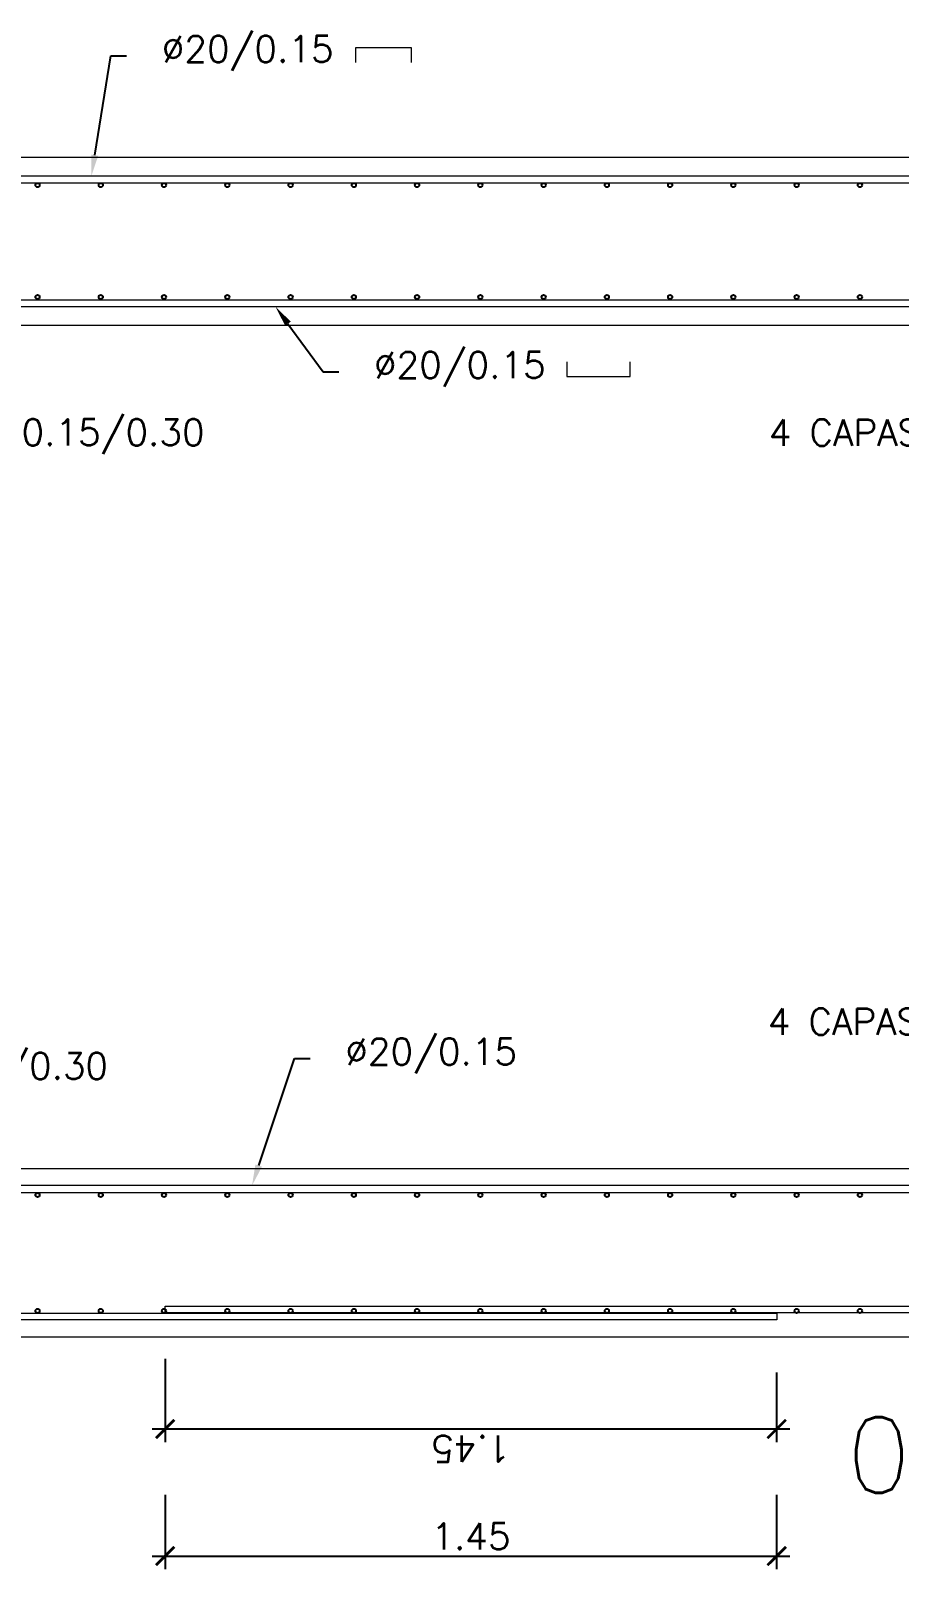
# Model space of a CAD drawing. Header units: metres. Extents: x 1291 to 1536, y 1774 to 1932.
# Drawn here: x 1350.573 to 1352.632, y 1789.643 to 1793.294 of the extents above; entities that cross this region are included whole.
import ezdxf
from ezdxf import colors
from ezdxf.entities.mleader import LeaderData, LeaderLine
from ezdxf.math import Vec2, Vec3

# ---------------------------------------------------------------- set-up
doc = ezdxf.new("R2010")
doc.units = ezdxf.units.M
doc.layers.add('Des', color=4, linetype='Continuous', lineweight=20)
doc.layers.add('Layer1', color=6, linetype='Continuous', lineweight=20)
doc.layers.add('YPSOM_ARMADURAS', color=164, linetype='Continuous')
doc.styles.get("Standard").update_dxf_attribs({"font": 'simplex.shx'})
doc.styles.add('YPSOM-TEXTO', font='romans.shx')
doc.styles.add('YPSOM_25', font='romans.shx', dxfattribs={"height": 0.0625})
doc.dimstyles.get("Standard").update_dxf_attribs({"dimtxt": 0.18, "dimasz": 0.18, "dimexe": 0.18, "dimexo": 0.0625, "dimgap": 0.09, "dimtad": 0, "dimtih": 1, "dimtoh": 1, "dimdec": 4, "dimzin": 0, "dimdsep": 46, "dimtxsty": 'Standard', "dimcen": 0.09, "dimadec": 0, "dimazin": 0, "dimtfac": 1, "dimtdec": 4, "dimtofl": 0, "dimtmove": 0, "dimatfit": 3, "dimfxl": 1, "dimtolj": 1, "dimtzin": 0, "dimarcsym": 0})
doc.dimstyles.new('YPSOM_25', dxfattribs={"dimscale": 0.025, "dimtxt": 2.5, "dimasz": 1.75, "dimexe": 1.25, "dimexo": 5, "dimtad": 1, "dimzin": 1, "dimdsep": 46, "dimtxsty": 'YPSOM-TEXTO', "dimblk": 'ARCHTICK', "dimcen": 0, "dimdle": 1.25, "dimclrd": 1, "dimclre": 9, "dimclrt": 2, "dimadec": 0, "dimazin": 0, "dimtfac": 1, "dimtmove": 0, "dimatfit": 3, "dimfxl": 1, "dimarcsym": 0})

# ---------------------------------------------------------------- blocks, each defined once
blk = doc.blocks.new('*U142')
at = {"layer": 'YPSOM_ARMADURAS'}
blk.add_circle((0, 0), 0.005, dxfattribs=at)
blk = doc.blocks.new('*U143')
at = {"layer": 'Des', "color": 0, "linetype": 'ByBlock', "lineweight": -2, "transparency": 16777216}
for p in [(-4.5431, -2.6312), (-4.6729, -2.7064), (-4.8027, -2.7815), (-4.9325, -2.8567), (-5.0623, -2.9319), (-5.1921, -3.0071), (-5.3219, -3.0823), (-5.4517, -3.1574), (-5.5815, -3.2326), (-5.7113, -3.3078), (-5.8411, -3.383), (-5.9709, -3.4581), (-6.1007, -3.5333), (-6.2305, -3.6085)]:
    blk.add_blockref('*U142', p, dxfattribs=at)
blk = doc.blocks.new('*U138')
at = {"layer": 'YPSOM_ARMADURAS'}
blk.add_circle((0, 0), 0.005, dxfattribs=at)
blk = doc.blocks.new('*U139')
at = {"layer": 'Des', "color": 0, "linetype": 'ByBlock', "lineweight": -2, "transparency": 16777216}
for p in [(-4.5431, -2.6312), (-4.6729, -2.7064), (-4.8027, -2.7815), (-4.9325, -2.8567), (-5.0623, -2.9319), (-5.1921, -3.0071), (-5.3219, -3.0823), (-5.4517, -3.1574), (-5.5815, -3.2326), (-5.7113, -3.3078), (-5.8411, -3.383), (-5.9709, -3.4581), (-6.1007, -3.5333), (-6.2305, -3.6085)]:
    blk.add_blockref('*U138', p, dxfattribs=at)
blk = doc.blocks.new('*U140')
at = {"layer": 'YPSOM_ARMADURAS'}
blk.add_circle((0, 0), 0.005, dxfattribs=at)
blk = doc.blocks.new('*U141')
at = {"layer": 'Des', "color": 0, "linetype": 'ByBlock', "lineweight": -2, "transparency": 16777216}
for p in [(-4.5431, -2.6312), (-4.6729, -2.7064), (-4.8027, -2.7815), (-4.9325, -2.8567), (-5.0623, -2.9319), (-5.1921, -3.0071), (-5.3219, -3.0823), (-5.4517, -3.1574), (-5.5815, -3.2326), (-5.7113, -3.3078), (-5.8411, -3.383), (-5.9709, -3.4581), (-6.1007, -3.5333), (-6.2305, -3.6085)]:
    blk.add_blockref('*U140', p, dxfattribs=at)
blk = doc.blocks.new('*U210')
at = {"layer": 'YPSOM_ARMADURAS'}
blk.add_circle((0, 0), 0.005, dxfattribs=at)
blk = doc.blocks.new('*U211')
at = {"layer": 'Des', "color": 0, "linetype": 'ByBlock', "lineweight": -2, "transparency": 16777216}
for p in [(-4.5431, -2.6312), (-4.6729, -2.7064), (-4.8027, -2.7815), (-4.9325, -2.8567), (-5.0623, -2.9319), (-5.1921, -3.0071), (-5.3219, -3.0823), (-5.4517, -3.1574), (-5.5815, -3.2326), (-5.7113, -3.3078), (-5.8411, -3.383), (-5.9709, -3.4581), (-6.1007, -3.5333), (-6.2305, -3.6085)]:
    blk.add_blockref('*U210', p, dxfattribs=at)
blk = doc.blocks.new('_ArchTick')
at = {"color": 0, "linetype": 'ByBlock', "const_width": 0.15}
blk.add_lwpolyline([(-0.5, -0.5), (0.5, 0.5)], dxfattribs=at)
blk = doc.blocks.new('*D216')
at = {"layer": 'Defpoints', "color": 0, "transparency": 16777216}
for p in [(1350.8918, 1790.2679), (1352.3418, 1790.235), (1352.3418, 1789.9762)]:
    blk.add_point(p, dxfattribs=at)
at = {"layer": 'Des', "color": 9, "lineweight": -2, "transparency": 16777216}
for p, q in [((1350.8918, 1790.1429), (1350.8918, 1789.9449)), ((1352.3418, 1790.11), (1352.3418, 1789.9449))]:
    blk.add_line(p, q, dxfattribs=at)
at = {"layer": 'Des', "color": 1, "lineweight": -2, "transparency": 16777216}
blk.add_line((1350.8606, 1789.9762), (1352.3731, 1789.9762), dxfattribs=at)
at = {"layer": 'Des', "color": 1, "lineweight": -2, "transparency": 16777216, "xscale": 0.04375, "yscale": 0.04375, "zscale": 0.04375, "rotation": 180}
blk.add_blockref('_ArchTick', (1350.8918, 1789.9762), dxfattribs=at)
at = {"layer": 'Des', "color": 1, "lineweight": -2, "transparency": 16777216, "xscale": 0.04375, "yscale": 0.04375, "zscale": 0.04375}
blk.add_blockref('_ArchTick', (1352.3418, 1789.9762), dxfattribs=at)
at = {"layer": 'Des', "color": 2, "transparency": 16777216, "insert": (1351.6168, 1789.9293), "char_height": 0.0625, "attachment_point": 5, "rotation": 180, "style": 'YPSOM-TEXTO'}
blk.add_mtext('1.45', dxfattribs=at)
blk = doc.blocks.new('*U196')
at = {"layer": 'YPSOM_ARMADURAS'}
blk.add_circle((0, 0), 0.005, dxfattribs=at)
blk = doc.blocks.new('*U197')
at = {"layer": 'Des', "color": 0, "linetype": 'ByBlock', "lineweight": -2, "transparency": 16777216}
for p in [(-4.5431, -2.6312), (-4.6729, -2.7064), (-4.8027, -2.7815), (-4.9325, -2.8567), (-5.0623, -2.9319), (-5.1921, -3.0071), (-5.3219, -3.0823), (-5.4517, -3.1574), (-5.5815, -3.2326), (-5.7113, -3.3078), (-5.8411, -3.383), (-5.9709, -3.4581), (-6.1007, -3.5333), (-6.2305, -3.6085)]:
    blk.add_blockref('*U196', p, dxfattribs=at)
blk = doc.blocks.new('*U188')
at = {"layer": 'YPSOM_ARMADURAS'}
blk.add_circle((0, 0), 0.005, dxfattribs=at)
blk = doc.blocks.new('*U189')
at = {"layer": 'Des', "color": 0, "linetype": 'ByBlock', "lineweight": -2, "transparency": 16777216}
for p in [(-4.5431, -2.6312), (-4.6729, -2.7064), (-4.8027, -2.7815), (-4.9325, -2.8567), (-5.0623, -2.9319), (-5.1921, -3.0071), (-5.3219, -3.0823), (-5.4517, -3.1574), (-5.5815, -3.2326), (-5.7113, -3.3078), (-5.8411, -3.383), (-5.9709, -3.4581), (-6.1007, -3.5333), (-6.2305, -3.6085)]:
    blk.add_blockref('*U188', p, dxfattribs=at)
blk = doc.blocks.new('*U194')
at = {"layer": 'YPSOM_ARMADURAS'}
blk.add_circle((0, 0), 0.005, dxfattribs=at)
blk = doc.blocks.new('*U195')
at = {"layer": 'Des', "color": 0, "linetype": 'ByBlock', "lineweight": -2, "transparency": 16777216}
for p in [(-4.5431, -2.6312), (-4.6729, -2.7064), (-4.8027, -2.7815), (-4.9325, -2.8567), (-5.0623, -2.9319), (-5.1921, -3.0071), (-5.3219, -3.0823), (-5.4517, -3.1574), (-5.5815, -3.2326), (-5.7113, -3.3078), (-5.8411, -3.383), (-5.9709, -3.4581), (-6.1007, -3.5333), (-6.2305, -3.6085)]:
    blk.add_blockref('*U194', p, dxfattribs=at)
blk = doc.blocks.new('*U192')
at = {"layer": 'YPSOM_ARMADURAS'}
blk.add_circle((0, 0), 0.005, dxfattribs=at)
blk = doc.blocks.new('*U193')
at = {"layer": 'Des', "color": 0, "linetype": 'ByBlock', "lineweight": -2, "transparency": 16777216}
for p in [(-4.5431, -2.6312), (-4.6729, -2.7064), (-4.8027, -2.7815), (-4.9325, -2.8567), (-5.0623, -2.9319), (-5.1921, -3.0071), (-5.3219, -3.0823), (-5.4517, -3.1574), (-5.5815, -3.2326), (-5.7113, -3.3078), (-5.8411, -3.383), (-5.9709, -3.4581), (-6.1007, -3.5333), (-6.2305, -3.6085)]:
    blk.add_blockref('*U192', p, dxfattribs=at)
blk = doc.blocks.new('*D286')
at = {"layer": 'Defpoints', "color": 0, "transparency": 16777216}
for p in [(1350.8918, 1790.2679), (1352.3418, 1790.235), (1352.3418, 1789.9762)]:
    blk.add_point(p, dxfattribs=at)
at = {"layer": 'Des', "color": 9, "lineweight": -2, "transparency": 16777216}
for p, q in [((1350.8918, 1790.1429), (1350.8918, 1789.9449)), ((1352.3418, 1790.11), (1352.3418, 1789.9449))]:
    blk.add_line(p, q, dxfattribs=at)
at = {"layer": 'Des', "color": 1, "lineweight": -2, "transparency": 16777216}
blk.add_line((1350.8606, 1789.9762), (1352.3731, 1789.9762), dxfattribs=at)
at = {"layer": 'Des', "color": 1, "lineweight": -2, "transparency": 16777216, "xscale": 0.04375, "yscale": 0.04375, "zscale": 0.04375, "rotation": 180}
blk.add_blockref('_ArchTick', (1350.8918, 1789.9762), dxfattribs=at)
at = {"layer": 'Des', "color": 1, "lineweight": -2, "transparency": 16777216, "xscale": 0.04375, "yscale": 0.04375, "zscale": 0.04375}
blk.add_blockref('_ArchTick', (1352.3418, 1789.9762), dxfattribs=at)
at = {"layer": 'Des', "color": 2, "transparency": 16777216, "insert": (1351.6168, 1789.9293), "char_height": 0.0625, "attachment_point": 5, "rotation": 180, "style": 'YPSOM-TEXTO'}
blk.add_mtext('1.45', dxfattribs=at)
blk = doc.blocks.new('*D329')
at = {"color": 0, "lineweight": -2, "transparency": 16777216}
for p, q in [((1353.6468, 1790.3202), (1353.6468, 1789.7346)), ((1354.4968, 1790.2317), (1354.4968, 1789.7346)), ((1353.6468, 1789.9146), (1353.4668, 1789.9146)), ((1354.3168, 1789.9146), (1353.8268, 1789.9146))]:
    blk.add_line(p, q, dxfattribs=at)
at = {"color": 0, "transparency": 16777216}
for points in [[(1353.8268, 1789.9446), (1353.8268, 1789.8846), (1353.6468, 1789.9146)], [(1354.3168, 1789.9446), (1354.3168, 1789.8846), (1354.4968, 1789.9146)]]:
    blk.add_solid(points, dxfattribs=at)
at = {"layer": 'Defpoints', "color": 0, "transparency": 16777216}
for p in [(1353.6468, 1790.3827, 40.4446), (1354.4968, 1790.2942, 40.4446), (1353.6468, 1789.9146)]:
    blk.add_point(p, dxfattribs=at)
at = {"color": 0, "transparency": 16777216, "insert": (1352.9311, 1789.9146), "char_height": 0.18, "attachment_point": 5}
blk.add_mtext('\\A1;0.8500', dxfattribs=at)
blk = doc.blocks.new('*D347')
at = {"layer": 'Defpoints', "color": 0, "transparency": 16777216}
for p in [(1350.8918, 1789.9449, 40.4446), (1352.3418, 1789.9449, 40.4446), (1352.3418, 1789.6747)]:
    blk.add_point(p, dxfattribs=at)
at = {"layer": 'Layer1', "color": 9, "lineweight": -2, "transparency": 16777216}
for p, q in [((1350.8918, 1789.8199), (1350.8918, 1789.6434)), ((1352.3418, 1789.8199), (1352.3418, 1789.6434))]:
    blk.add_line(p, q, dxfattribs=at)
at = {"layer": 'Layer1', "color": 1, "lineweight": -2, "transparency": 16777216}
blk.add_line((1350.8606, 1789.6747), (1352.3731, 1789.6747), dxfattribs=at)
at = {"layer": 'Layer1', "color": 1, "lineweight": -2, "transparency": 16777216, "xscale": 0.04375, "yscale": 0.04375, "zscale": 0.04375, "rotation": 180}
blk.add_blockref('_ArchTick', (1350.8918, 1789.6747), dxfattribs=at)
at = {"layer": 'Layer1', "color": 1, "lineweight": -2, "transparency": 16777216, "xscale": 0.04375, "yscale": 0.04375, "zscale": 0.04375}
blk.add_blockref('_ArchTick', (1352.3418, 1789.6747), dxfattribs=at)
at = {"layer": 'Layer1', "color": 2, "transparency": 16777216, "insert": (1351.6168, 1789.7216), "char_height": 0.0625, "attachment_point": 5, "style": 'YPSOM-TEXTO'}
blk.add_mtext('1.45', dxfattribs=at)

msp = doc.modelspace()

# ---------------------------------------------------------------- linework, layer by layer
at = {"layer": 'Des', "color": 9, "elevation": 76.49915}
for points in [[(1351.34355, 1793.21917), (1351.34355, 1793.25417), (1351.47529, 1793.25417), (1351.47529, 1793.21917)], [(1351.34355, 1793.21917), (1351.34355, 1793.25417), (1351.47529, 1793.25417), (1351.47529, 1793.21917)], [(1351.84463, 1792.50848), (1351.84463, 1792.47348), (1351.99463, 1792.47348), (1351.99463, 1792.50848)], [(1351.84463, 1792.50848), (1351.84463, 1792.47348), (1351.99463, 1792.47348), (1351.99463, 1792.50848)]]:
    msp.add_lwpolyline(points, dxfattribs=at)
at = {"layer": 'Des', "color": 9, "elevation": 40.44465}
for points in [[(1345.01682, 1792.99446), (1362.51682, 1792.99446), (1362.51682, 1790.19446), (1345.01682, 1790.19446)], [(1345.01682, 1792.99446), (1362.51682, 1792.99446), (1362.51682, 1790.19446), (1345.01682, 1790.19446)], [(1353.61682, 1790.59446), (1353.61682, 1792.59446), (1349.61682, 1792.59446), (1349.61682, 1790.59446)], [(1353.61682, 1790.59446), (1353.61682, 1792.59446), (1349.61682, 1792.59446), (1349.61682, 1790.59446)]]:
    msp.add_lwpolyline(points, close=True, dxfattribs=at)
for points in [[(1356.86682, 1792.93346), (1356.86682, 1792.94946), (1345.09182, 1792.94946, 0.4142136), (1345.06182, 1792.91946), (1345.06182, 1792.59946), (1345.07782, 1792.59946), (1345.07782, 1792.91946, -0.4142136), (1345.09182, 1792.93346)], [(1356.86682, 1792.93346), (1356.86682, 1792.94946), (1345.09182, 1792.94946, 0.4142136), (1345.06182, 1792.91946), (1345.06182, 1792.59946), (1345.07782, 1792.59946), (1345.07782, 1792.91946, -0.4142136), (1345.09182, 1792.93346)], [(1362.39802, 1792.90563), (1362.39802, 1792.66946, -0.4142136), (1362.36802, 1792.63946), (1345.14021, 1792.63946, -0.4142136), (1345.11021, 1792.66946), (1345.11021, 1792.89621), (1345.12621, 1792.89621), (1345.12621, 1792.66946, 0.4142136), (1345.14021, 1792.65546), (1362.36802, 1792.65546, 0.4142136), (1362.38202, 1792.66946), (1362.38202, 1792.90563)], [(1362.39802, 1792.90563), (1362.39802, 1792.66946, -0.4142136), (1362.36802, 1792.63946), (1345.14021, 1792.63946, -0.4142136), (1345.11021, 1792.66946), (1345.11021, 1792.89621), (1345.12621, 1792.89621), (1345.12621, 1792.66946, 0.4142136), (1345.14021, 1792.65546), (1362.36802, 1792.65546, 0.4142136), (1362.38202, 1792.66946), (1362.38202, 1792.90563)], [(1352.34182, 1790.251), (1352.34182, 1790.235), (1345.09204, 1790.235, -0.4142136), (1345.06204, 1790.265), (1345.06204, 1792.04446), (1345.07804, 1792.04446), (1345.07804, 1790.265, 0.4142136), (1345.09204, 1790.251)], [(1352.34182, 1790.251), (1352.34182, 1790.235), (1345.09204, 1790.235, -0.4142136), (1345.06204, 1790.265), (1345.06204, 1792.04446), (1345.07804, 1792.04446), (1345.07804, 1790.265, 0.4142136), (1345.09204, 1790.251)], [(1350.89182, 1790.25187), (1350.89182, 1790.26787), (1362.44182, 1790.26787, 0.4142136), (1362.45582, 1790.28187), (1362.45582, 1792.04446), (1362.47182, 1792.04446), (1362.47182, 1790.28187, -0.4142136), (1362.44182, 1790.25187)], [(1350.89182, 1790.25187), (1350.89182, 1790.26787), (1362.44182, 1790.26787, 0.4142136), (1362.45582, 1790.28187), (1362.45582, 1792.04446), (1362.47182, 1792.04446), (1362.47182, 1790.28187, -0.4142136), (1362.44182, 1790.25187)], [(1362.44285, 1790.23419), (1362.44285, 1790.52378, 0.4142136), (1362.41285, 1790.55378), (1345.11544, 1790.55378, 0.4142136), (1345.08544, 1790.52378), (1345.08544, 1790.23498), (1345.10144, 1790.23498), (1345.10144, 1790.52378, -0.4142136), (1345.11544, 1790.53778), (1362.41285, 1790.53778, -0.4142136), (1362.42685, 1790.52378), (1362.42685, 1790.23419)], [(1362.44285, 1790.23419), (1362.44285, 1790.52378, 0.4142136), (1362.41285, 1790.55378), (1345.11544, 1790.55378, 0.4142136), (1345.08544, 1790.52378), (1345.08544, 1790.23498), (1345.10144, 1790.23498), (1345.10144, 1790.52378, -0.4142136), (1345.11544, 1790.53778), (1362.41285, 1790.53778, -0.4142136), (1362.42685, 1790.52378), (1362.42685, 1790.23419)]]:
    msp.add_lwpolyline(points, format="xyb", close=True, dxfattribs=at)

# ---------------------------------------------------------------- block references
at = {"layer": 'Des', "color": 9, "rotation": 149.9219293539946}
for name, p in [('*U141', (1345.33915, 1792.92789, 40.44465)), ('*U195', (1345.33915, 1792.92789, 40.44465)), ('*U211', (1345.33915, 1792.66242, 40.44465)), ('*U193', (1345.33915, 1792.66242, 40.44465)), ('*U143', (1345.33915, 1790.53146, 40.44465)), ('*U197', (1345.33915, 1790.53146, 40.44465)), ('*U139', (1345.33915, 1790.25646, 40.44465)), ('*U189', (1345.33915, 1790.25646, 40.44465))]:
    msp.add_blockref(name, p, dxfattribs=at)

# ---------------------------------------------------------------- dimensions: what is measured, and where the dimension line sits
dim = msp.add_linear_dim(base=(1353.64682, 1789.91462), p1=(1354.49682, 1790.29417, 40.44465), p2=(1353.64682, 1790.38271, 40.44465), dimstyle='Standard')
dim.commit()
dim.dimension.update_dxf_attribs({"geometry": '*D329', "text_midpoint": (1352.93111, 1789.91462)})
at = {"layer": 'Des', "color": 9}
for picture in ['*D216', '*D286']:
    dim = msp.add_linear_dim(base=(1352.34182, 1789.97615, 40.44465), p1=(1350.89182, 1790.26787, 40.44465), p2=(1352.34182, 1790.235, 40.44465), dimstyle='YPSOM_25', dxfattribs=at)
    dim.commit()
    dim.dimension.update_dxf_attribs({"geometry": picture, "text_midpoint": (1351.61682, 1789.92928, 40.44465)})
at = {"layer": 'Layer1'}
dim = msp.add_linear_dim(base=(1352.34182, 1789.67468), p1=(1350.89182, 1789.9449, 40.44465), p2=(1352.34182, 1789.9449, 40.44465), dimstyle='YPSOM_25', dxfattribs=at)
dim.commit()
dim.dimension.update_dxf_attribs({"geometry": '*D347', "text_midpoint": (1351.61682, 1789.72155)})

# ---------------------------------------------------------------- leaders
at = {"layer": 'Des', "color": 9}
ml = msp.add_multileader_mtext('Standard', dxfattribs=at)
ml.set_content('Ø20/0.15', color=2, style='YPSOM-TEXTO')
ml.set_leader_properties(color=1)
ml.build(insert=Vec2(0, 0))
ml.multileader.update_dxf_attribs({"text_left_attachment_type": 2, "text_right_attachment_type": 2, "dogleg_length": 1.5, "arrow_head_size": 0.05, "scale": 0.025})
ctx = ml.context
ctx.base_point, ctx.scale, ctx.char_height, ctx.arrow_head_size, ctx.landing_gap_size, ctx.plane_origin, ctx.plane_x_axis, ctx.plane_y_axis = Vec3(1350.80047, 1793.23464, 40.44465), 0.025, 0.0625, 0.05, 0.05, Vec3(1356.04733, 1792.99161, 40.44465), Vec3(1, 0, 0), Vec3(0, 1, 0)
ctx.left_attachment, ctx.right_attachment, ctx.text_align_type = 2, 2, 2
notes = []
notes.append((ctx, [(0, (1, 1, 0), (1350.76297, 1793.23464, 40.44465), (1, 0, 0), 0.0375, [(0, [(1350.7169, 1792.94946, 40.44465)], 0, [])])]))
ctx.mtext.insert, ctx.mtext.text_direction, ctx.mtext.width, ctx.mtext.alignment, ctx.mtext.flow_direction = Vec3(1351.29095, 1793.28226, 40.44465), Vec3(1, 0, 0), 0.4381369, 3, 5
ml = msp.add_multileader_mtext('Standard', dxfattribs=at)
ml.set_content('Ø20/0.15', color=2, style='YPSOM-TEXTO')
ml.set_leader_properties(color=1)
ml.build(insert=Vec2(0, 0))
ml.multileader.update_dxf_attribs({"text_left_attachment_type": 2, "text_right_attachment_type": 2, "dogleg_length": 1.5, "arrow_head_size": 0.05, "scale": 0.025})
ctx = ml.context
ctx.base_point, ctx.scale, ctx.char_height, ctx.arrow_head_size, ctx.landing_gap_size, ctx.plane_origin, ctx.plane_x_axis, ctx.plane_y_axis = Vec3(1350.80047, 1793.23464, 40.44465), 0.025, 0.0625, 0.05, 0.05, Vec3(1356.04733, 1792.99161, 40.44465), Vec3(1, 0, 0), Vec3(0, 1, 0)
ctx.left_attachment, ctx.right_attachment, ctx.text_align_type = 2, 2, 2
notes.append((ctx, [(0, (1, 1, 0), (1350.76297, 1793.23464, 40.44465), (1, 0, 0), 0.0375, [(0, [(1350.7169, 1792.94946, 40.44465)], 0, [])])]))
ctx.mtext.insert, ctx.mtext.text_direction, ctx.mtext.width, ctx.mtext.alignment, ctx.mtext.flow_direction = Vec3(1351.29095, 1793.28226, 40.44465), Vec3(1, 0, 0), 0.4381369, 3, 5
ml = msp.add_multileader_mtext('Standard', dxfattribs=at)
ml.set_content('4 CAPAS Ø10/0.15/0.30', color=2, style='YPSOM-TEXTO')
ml.set_leader_properties(color=1)
ml.build(insert=Vec2(0, 0))
ml.multileader.update_dxf_attribs({"text_left_attachment_type": 2, "text_right_attachment_type": 2, "dogleg_length": 1.5, "arrow_head_size": 0.05, "scale": 0.025})
ctx = ml.context
ctx.base_point, ctx.scale, ctx.char_height, ctx.arrow_head_size, ctx.landing_gap_size, ctx.plane_origin, ctx.plane_x_axis, ctx.plane_y_axis = Vec3(1349.87987, 1792.32478, 40.44465), 0.025, 0.0625, 0.05, 0.05, Vec3(1354.92393, 1792.74462, 40.44465), Vec3(1, 0, 0), Vec3(0, 1, 0)
ctx.left_attachment, ctx.right_attachment = 2, 2
notes.append((ctx, [(1, (1, 1, 0), (1349.84237, 1792.32478, 40.44465), (1, 0, 0), 0.0375, [(2, [(1349.92393, 1792.84462, 40.44465), (1349.77393, 1792.84462, 40.44465), (1349.62393, 1792.84462, 40.44465), (1350.07393, 1792.84462, 40.44465)], 0, [])])]))
ctx.mtext.insert, ctx.mtext.text_direction, ctx.mtext.rotation, ctx.mtext.flow_direction = Vec3(1349.92987, 1792.3724, 40.44465), Vec3(1, 0, 0), 6.2831853, 5
ml = msp.add_multileader_mtext('Standard', dxfattribs=at)
ml.set_content('4 CAPAS Ø10/0.15/0.30', color=2, style='YPSOM-TEXTO')
ml.set_leader_properties(color=1)
ml.build(insert=Vec2(0, 0))
ml.multileader.update_dxf_attribs({"text_left_attachment_type": 2, "text_right_attachment_type": 2, "dogleg_length": 1.5, "arrow_head_size": 0.05, "scale": 0.025})
ctx = ml.context
ctx.base_point, ctx.scale, ctx.char_height, ctx.arrow_head_size, ctx.landing_gap_size, ctx.plane_origin, ctx.plane_x_axis, ctx.plane_y_axis = Vec3(1349.87987, 1792.32478, 40.44465), 0.025, 0.0625, 0.05, 0.05, Vec3(1354.92393, 1792.74462, 40.44465), Vec3(1, 0, 0), Vec3(0, 1, 0)
ctx.left_attachment, ctx.right_attachment = 2, 2
notes.append((ctx, [(1, (1, 1, 0), (1349.84237, 1792.32478, 40.44465), (1, 0, 0), 0.0375, [(2, [(1349.92393, 1792.84462, 40.44465), (1349.77393, 1792.84462, 40.44465), (1349.62393, 1792.84462, 40.44465), (1350.07393, 1792.84462, 40.44465)], 0, [])])]))
ctx.mtext.insert, ctx.mtext.text_direction, ctx.mtext.rotation, ctx.mtext.flow_direction = Vec3(1349.92987, 1792.3724, 40.44465), Vec3(1, 0, 0), 6.2831853, 5
ml = msp.add_multileader_mtext('Standard', dxfattribs=at)
ml.set_content('4 CAPAS Ø10/0.15/0.30', color=2, style='YPSOM-TEXTO')
ml.set_leader_properties(color=1)
ml.build(insert=Vec2(0, 0))
ml.multileader.update_dxf_attribs({"text_left_attachment_type": 2, "text_right_attachment_type": 2, "dogleg_length": 1.5, "arrow_head_size": 0.05, "scale": 0.025})
ctx = ml.context
ctx.base_point, ctx.scale, ctx.char_height, ctx.arrow_head_size, ctx.landing_gap_size, ctx.plane_origin, ctx.plane_x_axis, ctx.plane_y_axis = Vec3(1352.13779, 1792.32435, 40.44465), 0.025, 0.0625, 0.05, 0.05, Vec3(1354.1017, 1792.74454, 40.44465), Vec3(1, 0, 0), Vec3(0, 1, 0)
ctx.left_attachment, ctx.right_attachment, ctx.text_align_type = 2, 2, 2
notes.append((ctx, [(1, (1, 1, 0), (1353.46577, 1792.32435, 40.44465), (-1, 0, 0), 0.0375, [(0, [(1353.3017, 1792.84454, 40.44465), (1353.4517, 1792.84454, 40.44465), (1353.6017, 1792.84454, 40.44465), (1353.1597, 1792.8286, 40.44465)], 0, [])])]))
ctx.mtext.insert, ctx.mtext.text_direction, ctx.mtext.alignment, ctx.mtext.flow_direction = Vec3(1353.37827, 1792.37197, 40.44465), Vec3(1, 0, 0), 3, 5
ml = msp.add_multileader_mtext('Standard', dxfattribs=at)
ml.set_content('4 CAPAS Ø10/0.15/0.30', color=2, style='YPSOM-TEXTO')
ml.set_leader_properties(color=1)
ml.build(insert=Vec2(0, 0))
ml.multileader.update_dxf_attribs({"text_left_attachment_type": 2, "text_right_attachment_type": 2, "dogleg_length": 1.5, "arrow_head_size": 0.05, "scale": 0.025})
ctx = ml.context
ctx.base_point, ctx.scale, ctx.char_height, ctx.arrow_head_size, ctx.landing_gap_size, ctx.plane_origin, ctx.plane_x_axis, ctx.plane_y_axis = Vec3(1352.13779, 1792.32435, 40.44465), 0.025, 0.0625, 0.05, 0.05, Vec3(1354.1017, 1792.74454, 40.44465), Vec3(1, 0, 0), Vec3(0, 1, 0)
ctx.left_attachment, ctx.right_attachment, ctx.text_align_type = 2, 2, 2
notes.append((ctx, [(1, (1, 1, 0), (1353.46577, 1792.32435, 40.44465), (-1, 0, 0), 0.0375, [(0, [(1353.3017, 1792.84454, 40.44465), (1353.4517, 1792.84454, 40.44465), (1353.6017, 1792.84454, 40.44465), (1353.1597, 1792.8286, 40.44465)], 0, [])])]))
ctx.mtext.insert, ctx.mtext.text_direction, ctx.mtext.alignment, ctx.mtext.flow_direction = Vec3(1353.37827, 1792.37197, 40.44465), Vec3(1, 0, 0), 3, 5
ml = msp.add_multileader_mtext('Standard', dxfattribs=at)
ml.set_content('Ø20/0.15', color=2, style='YPSOM-TEXTO')
ml.set_leader_properties(color=1)
ml.build(insert=Vec2(0, 0))
ml.multileader.update_dxf_attribs({"text_left_attachment_type": 2, "text_right_attachment_type": 2, "dogleg_length": 1.5, "arrow_head_size": 0.05, "scale": 0.025})
ctx = ml.context
ctx.base_point, ctx.scale, ctx.char_height, ctx.arrow_head_size, ctx.landing_gap_size, ctx.plane_origin, ctx.plane_x_axis, ctx.plane_y_axis = Vec3(1351.30357, 1792.4847, 40.44465), 0.025, 0.0625, 0.05, 0.05, Vec3(1356.71348, 1792.34166, 40.44465), Vec3(1, 0, 0), Vec3(0, 1, 0)
ctx.left_attachment, ctx.right_attachment, ctx.text_align_type = 2, 2, 2
notes.append((ctx, [(0, (1, 1, 0), (1351.26607, 1792.4847, 40.44465), (1, 0, 0), 0.0375, [(0, [(1351.15354, 1792.63946, 40.44465)], 0, [])])]))
ctx.mtext.insert, ctx.mtext.text_direction, ctx.mtext.width, ctx.mtext.alignment, ctx.mtext.flow_direction = Vec3(1351.79405, 1792.53232, 40.44465), Vec3(1, 0, 0), 0.4381369, 3, 5
ml = msp.add_multileader_mtext('Standard', dxfattribs=at)
ml.set_content('Ø20/0.15', color=2, style='YPSOM-TEXTO')
ml.set_leader_properties(color=1)
ml.build(insert=Vec2(0, 0))
ml.multileader.update_dxf_attribs({"text_left_attachment_type": 2, "text_right_attachment_type": 2, "dogleg_length": 1.5, "arrow_head_size": 0.05, "scale": 0.025})
ctx = ml.context
ctx.base_point, ctx.scale, ctx.char_height, ctx.arrow_head_size, ctx.landing_gap_size, ctx.plane_origin, ctx.plane_x_axis, ctx.plane_y_axis = Vec3(1351.30357, 1792.4847, 40.44465), 0.025, 0.0625, 0.05, 0.05, Vec3(1356.71348, 1792.34166, 40.44465), Vec3(1, 0, 0), Vec3(0, 1, 0)
ctx.left_attachment, ctx.right_attachment, ctx.text_align_type = 2, 2, 2
notes.append((ctx, [(0, (1, 1, 0), (1351.26607, 1792.4847, 40.44465), (1, 0, 0), 0.0375, [(0, [(1351.15354, 1792.63946, 40.44465)], 0, [])])]))
ctx.mtext.insert, ctx.mtext.text_direction, ctx.mtext.width, ctx.mtext.alignment, ctx.mtext.flow_direction = Vec3(1351.79405, 1792.53232, 40.44465), Vec3(1, 0, 0), 0.4381369, 3, 5
ml = msp.add_multileader_mtext('Standard', dxfattribs=at)
ml.set_content('4 CAPAS Ø10/0.15/0.30', color=2, style='YPSOM-TEXTO')
ml.set_leader_properties(color=1)
ml.build(insert=Vec2(0, 0))
ml.multileader.update_dxf_attribs({"text_left_attachment_type": 2, "text_right_attachment_type": 2, "dogleg_length": 1.5, "arrow_head_size": 0.05, "scale": 0.025})
ctx = ml.context
ctx.base_point, ctx.scale, ctx.char_height, ctx.arrow_head_size, ctx.landing_gap_size, ctx.plane_origin, ctx.plane_x_axis, ctx.plane_y_axis = Vec3(1352.13537, 1790.92659, 40.44465), 0.025, 0.0625, 0.05, 0.05, Vec3(1354.1017, 1790.44438, 40.44465), Vec3(1, 0, 0), Vec3(0, 1, 0)
ctx.left_attachment, ctx.right_attachment, ctx.text_align_type = 2, 2, 2
notes.append((ctx, [(1, (1, 1, 0), (1353.46335, 1790.92659, 40.44465), (-1, 0, 0), 0.0375, [(2, [(1353.3017, 1790.34438, 40.44465), (1353.4517, 1790.34438, 40.44465), (1353.6017, 1790.34438, 40.44465), (1353.1517, 1790.34438, 40.44465)], 0, [])])]))
ctx.mtext.insert, ctx.mtext.text_direction, ctx.mtext.rotation, ctx.mtext.alignment, ctx.mtext.flow_direction = Vec3(1353.37585, 1790.97421, 40.44465), Vec3(1, 0, 0), 6.2831853, 3, 5
ml = msp.add_multileader_mtext('Standard', dxfattribs=at)
ml.set_content('4 CAPAS Ø10/0.15/0.30', color=2, style='YPSOM-TEXTO')
ml.set_leader_properties(color=1)
ml.build(insert=Vec2(0, 0))
ml.multileader.update_dxf_attribs({"text_left_attachment_type": 2, "text_right_attachment_type": 2, "dogleg_length": 1.5, "arrow_head_size": 0.05, "scale": 0.025})
ctx = ml.context
ctx.base_point, ctx.scale, ctx.char_height, ctx.arrow_head_size, ctx.landing_gap_size, ctx.plane_origin, ctx.plane_x_axis, ctx.plane_y_axis = Vec3(1352.13537, 1790.92659, 40.44465), 0.025, 0.0625, 0.05, 0.05, Vec3(1354.1017, 1790.44438, 40.44465), Vec3(1, 0, 0), Vec3(0, 1, 0)
ctx.left_attachment, ctx.right_attachment, ctx.text_align_type = 2, 2, 2
notes.append((ctx, [(1, (1, 1, 0), (1353.46335, 1790.92659, 40.44465), (-1, 0, 0), 0.0375, [(2, [(1353.3017, 1790.34438, 40.44465), (1353.4517, 1790.34438, 40.44465), (1353.6017, 1790.34438, 40.44465), (1353.1517, 1790.34438, 40.44465)], 0, [])])]))
ctx.mtext.insert, ctx.mtext.text_direction, ctx.mtext.rotation, ctx.mtext.alignment, ctx.mtext.flow_direction = Vec3(1353.37585, 1790.97421, 40.44465), Vec3(1, 0, 0), 6.2831853, 3, 5
ml = msp.add_multileader_mtext('Standard', dxfattribs=at)
ml.set_content('Ø20/0.15', color=2, style='YPSOM-TEXTO')
ml.set_leader_properties(color=1)
ml.build(insert=Vec2(0, 0))
ml.multileader.update_dxf_attribs({"text_left_attachment_type": 2, "text_right_attachment_type": 2, "dogleg_length": 1.5, "arrow_head_size": 0.05, "scale": 0.025})
ctx = ml.context
ctx.base_point, ctx.scale, ctx.char_height, ctx.arrow_head_size, ctx.landing_gap_size, ctx.plane_origin, ctx.plane_x_axis, ctx.plane_y_axis = Vec3(1351.23562, 1790.85549, 40.44465), 0.025, 0.0625, 0.05, 0.05, Vec3(1356.33806, 1790.55378, 40.44465), Vec3(1, 0, 0), Vec3(0, 1, 0)
ctx.left_attachment, ctx.right_attachment, ctx.text_align_type = 2, 2, 2
notes.append((ctx, [(0, (1, 1, 0), (1351.19812, 1790.85549, 40.44465), (1, 0, 0), 0.0375, [(0, [(1351.09777, 1790.55378, 40.44465)], 0, [])])]))
ctx.mtext.insert, ctx.mtext.text_direction, ctx.mtext.width, ctx.mtext.alignment, ctx.mtext.flow_direction = Vec3(1351.72609, 1790.90311, 40.44465), Vec3(1, 0, 0), 0.4381369, 3, 5
ml = msp.add_multileader_mtext('Standard', dxfattribs=at)
ml.set_content('Ø20/0.15', color=2, style='YPSOM_25')
ml.set_leader_properties(color=1)
ml.build(insert=Vec2(0, 0))
ml.multileader.update_dxf_attribs({"text_left_attachment_type": 2, "text_right_attachment_type": 2, "dogleg_length": 1.5, "arrow_head_size": 0.05, "scale": 0.025})
ctx = ml.context
ctx.base_point, ctx.scale, ctx.char_height, ctx.arrow_head_size, ctx.landing_gap_size, ctx.plane_origin, ctx.plane_x_axis, ctx.plane_y_axis = Vec3(1351.23562, 1790.85549, 40.44465), 0.025, 0.0625, 0.05, 0.05, Vec3(1356.33806, 1790.55378, 40.44465), Vec3(1, 0, 0), Vec3(0, 1, 0)
ctx.left_attachment, ctx.right_attachment, ctx.text_align_type = 2, 2, 2
notes.append((ctx, [(0, (1, 1, 0), (1351.19812, 1790.85549, 40.44465), (1, 0, 0), 0.0375, [(0, [(1351.09777, 1790.55378, 40.44465)], 0, [])])]))
ctx.mtext.insert, ctx.mtext.text_direction, ctx.mtext.width, ctx.mtext.alignment, ctx.mtext.flow_direction = Vec3(1351.72609, 1790.90311, 40.44465), Vec3(1, 0, 0), 0.4381369, 3, 5
ml = msp.add_multileader_mtext('Standard', dxfattribs=at)
ml.set_content('4 CAPAS Ø10/0.15/0.30', color=2, style='YPSOM-TEXTO')
ml.set_leader_properties(color=1)
ml.build(insert=Vec2(0, 0))
ml.multileader.update_dxf_attribs({"text_left_attachment_type": 2, "text_right_attachment_type": 2, "dogleg_length": 1.5, "arrow_head_size": 0.05, "scale": 0.025})
ctx = ml.context
ctx.base_point, ctx.scale, ctx.char_height, ctx.arrow_head_size, ctx.landing_gap_size, ctx.plane_origin, ctx.plane_x_axis, ctx.plane_y_axis = Vec3(1349.65098, 1790.82129, 40.44465), 0.025, 0.0625, 0.05, 0.05, Vec3(1354.92393, 1790.4443, 40.44465), Vec3(1, 0, 0), Vec3(0, 1, 0)
ctx.left_attachment, ctx.right_attachment = 2, 2
notes.append((ctx, [(1, (1, 1, 0), (1349.61348, 1790.82129, 40.44465), (1, 0, 0), 0.0375, [(0, [(1349.92393, 1790.3443, 40.44465), (1349.77393, 1790.3443, 40.44465), (1349.62393, 1790.3443, 40.44465), (1350.07393, 1790.46238, 40.44465)], 0, [])])]))
ctx.mtext.insert, ctx.mtext.text_direction, ctx.mtext.flow_direction = Vec3(1349.70098, 1790.86891, 40.44465), Vec3(1, 0, 0), 5
ml = msp.add_multileader_mtext('Standard', dxfattribs=at)
ml.set_content('4 CAPAS Ø10/0.15/0.30', color=2, style='YPSOM-TEXTO')
ml.set_leader_properties(color=1)
ml.build(insert=Vec2(0, 0))
ml.multileader.update_dxf_attribs({"text_left_attachment_type": 2, "text_right_attachment_type": 2, "dogleg_length": 1.5, "arrow_head_size": 0.05, "scale": 0.025})
ctx = ml.context
ctx.base_point, ctx.scale, ctx.char_height, ctx.arrow_head_size, ctx.landing_gap_size, ctx.plane_origin, ctx.plane_x_axis, ctx.plane_y_axis = Vec3(1349.65098, 1790.82129, 40.44465), 0.025, 0.0625, 0.05, 0.05, Vec3(1354.92393, 1790.4443, 40.44465), Vec3(1, 0, 0), Vec3(0, 1, 0)
ctx.left_attachment, ctx.right_attachment = 2, 2
notes.append((ctx, [(1, (1, 1, 0), (1349.61348, 1790.82129, 40.44465), (1, 0, 0), 0.0375, [(0, [(1349.92393, 1790.3443, 40.44465), (1349.77393, 1790.3443, 40.44465), (1349.62393, 1790.3443, 40.44465), (1350.07393, 1790.46238, 40.44465)], 0, [])])]))
ctx.mtext.insert, ctx.mtext.text_direction, ctx.mtext.flow_direction = Vec3(1349.70098, 1790.86891, 40.44465), Vec3(1, 0, 0), 5
for ctx, leaders in notes:
    for number, flags, end, landing, length, lines in leaders:
        leader = LeaderData()
        leader.index, (leader.has_last_leader_line, leader.has_dogleg_vector, leader.attachment_direction) = number, flags
        leader.last_leader_point, leader.dogleg_vector, leader.dogleg_length = Vec3(end), Vec3(landing), length
        for number, points, colour, breaks in lines:
            line = LeaderLine()
            line.index, line.vertices, line.color, line.breaks = number, Vec3.list(points), colors.encode_raw_color(colour), breaks
            leader.lines.append(line)
        ctx.leaders.append(leader)

doc.saveas('drawing.dxf')
